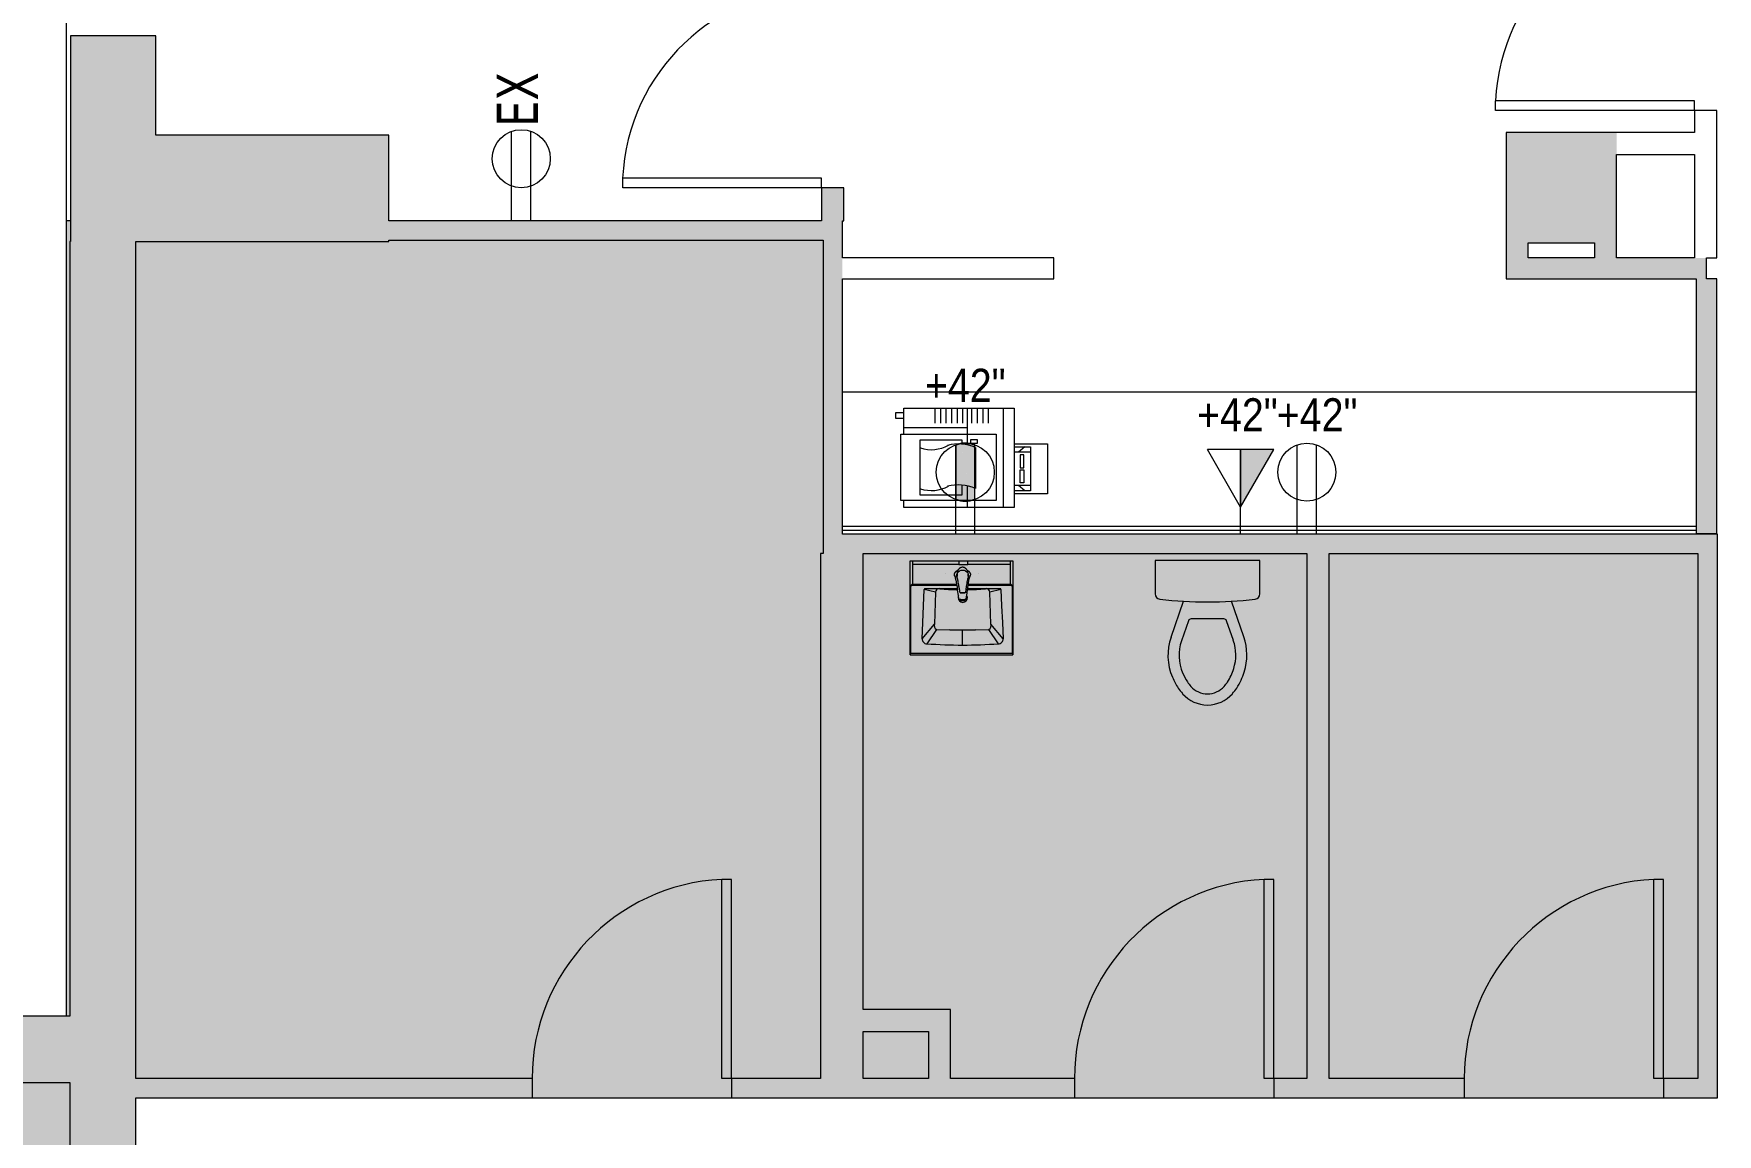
# Model space of a CAD drawing. Header units: inches. Extents: x -674 to 803, y -349 to 915.
# Drawn here: x -411.7 to -107, y 460.5 to 659.8 of the extents above; entities that cross this region are included whole.
import ezdxf

# ---------------------------------------------------------------- set-up
doc = ezdxf.new("R2010")
doc.units = ezdxf.units.IN
doc.header["$MEASUREMENT"] = 0
for name, color, linetype, lineweight in [('A-ANNO-NOTE', 131, 'Continuous', 13), ('A-DETL-GENF', 92, 'Continuous', 9), ('A-DETL-THIN', 151, 'Continuous', 9), ('A-DOOR', 31, 'Continuous', 13), ('A-FLOR', 192, 'Continuous', 13), ('A-WALL', 113, 'Continuous', 13), ('A-WALL-PATT', 111, 'Continuous', 13), ('E-COMM-IDEN', 2, 'Continuous', 9), ('E-ELEC-FIXT-IDEN', 2, 'Continuous', 9), ('I-FURN', 30, 'Continuous', 9), ('P-SANR-FIXT', 6, 'Continuous', 13), ('Q-CASE', 31, 'Continuous', 9)]:
    doc.layers.add(name, color=color, linetype=linetype, lineweight=lineweight)
doc.styles.add('Arial_1', font='arial.ttf', dxfattribs={"width": 0.85, "height": 6})
doc.styles.add('Tahoma', font='tahoma.ttf', dxfattribs={"width": 0.85, "height": 7.5})

# ---------------------------------------------------------------- blocks, each defined once
blk = doc.blocks.new('Single-Flush - 36_ x 84_-1515426-New Construction - Tel_Data_Elec Plan')
at = {"layer": 'A-DOOR', "color": 7, "lineweight": 20}
for p, q in [((16.25, 1.75), (16.25, 37.77)), ((18, 37.77), (16.25, 37.77)), ((18, 1.75), (18, 37.77)), ((18, 1.75), (16.25, 1.75))]:
    blk.add_line(p, q, dxfattribs=at)
at = {"layer": 'A-DOOR', "lineweight": 9}
blk.add_arc((18, 1.75), 36.07, 92.7812, 180, dxfattribs=at)
blk = doc.blocks.new('Toilet - Floor-Mounted - 2D - ADA-991295-New Construction - Tel_Data_Elec Plan')
at = {"layer": 'P-SANR-FIXT'}
for p, q in [((9.5, 0), (-9.5, 0)), ((-9.5, 0), (-9.5, -6)), ((9.5, -6), (9.5, 0)), ((-6.59, -13.86), (-4.32, -7.37)), ((6.57, -13.8), (4.32, -7.37)), ((-3.43, -10.9), (-4.71, -14.52)), ((2.96, -10.56), (-2.96, -10.56)), ((4.68, -14.46), (3.43, -10.9))]:
    blk.add_line(p, q, dxfattribs=at)
for centre, radius, start, end in [((-8.5, -6), 1, 180, 263.316), ((8.5, -6), 1, 276.684, 360), ((0, 66.53), 74.03, 263.316, 276.684), ((-2.96, -11.06), 0.5, 90, 160.6685), ((2.96, -11.06), 0.5, 19.3315, 90), ((2.84, -17.17), 10, 160.6685, 203.3287), ((2.84, -17.17), 8, 160.6685, 203.3287), ((-2.87, -17.11), 8, 342.1371, 19.3315), ((-2.87, -17.11), 10, 342.1371, 19.3315), ((6.53, -15.58), 14.01, 203.3287, 212.3538), ((6.53, -15.58), 12.01, 203.3287, 212.1619), ((-5.91, -16.13), 11.2, 328.4728, 342.1371), ((-5.91, -16.13), 13.2, 328.2162, 342.1371), ((3.98, -16.66), 11.29, 214.6359, 221.2014), ((0, -20.15), 6, 221.2014, 318.7986), ((3.98, -16.66), 9.29, 214.879, 221.2014), ((0, -20.15), 4, 221.2014, 318.7986), ((-3.98, -16.66), 9.29, 318.7986, 325.0594), ((-3.98, -16.66), 11.29, 318.7986, 325.3641)]:
    blk.add_arc(centre, radius, start, end, dxfattribs=at)
blk = doc.blocks.new('Sink - Restroom - Wall Mounted - Default-951108-New Construction - Tel_Data_Elec Plan')
at = {"layer": 'P-SANR-FIXT'}
for p, q in [((-9.51, 1.62), (-9.4, 1.62)), ((-9.51, -15.36), (-9.51, 1.62)), ((-9.4, 1.62), (-9.09, 1.62)), ((-9.09, 1.62), (-0.68, 1.62)), ((-9.09, 1.62), (-9.09, 1)), ((-0.68, 1), (-9.09, 1)), ((-9.09, 1), (-9.09, -2.41)), ((-0.68, 1.62), (0.03, 1.62)), ((-0.68, 1.62), (-0.68, 1)), ((-0.68, 1), (0.03, 1)), ((0.03, 1.62), (0.94, 1.62)), ((0.03, 1), (0.94, 1)), ((0.94, 1.62), (8.65, 1.62)), ((0.94, 1), (0.94, 1.62)), ((8.65, 1), (0.94, 1)), ((8.65, 1.62), (8.96, 1.62)), ((8.65, 1), (8.65, 1.62)), ((8.65, -2.41), (8.65, 1)), ((8.96, 1.62), (9.07, 1.62)), ((9.07, 1.62), (9.07, -15.35)), ((-9.13, -2.59), (-9.31, -2.77)), ((-9.31, -2.77), (-1.07, -2.77)), ((-9.13, -2.59), (-1.1, -2.59)), ((0.99, -2.77), (8.87, -2.77)), ((1.02, -2.59), (8.69, -2.59)), ((8.87, -2.77), (8.69, -2.59)), ((-9.45, -3.39), (-9.45, -15.09)), ((-4.92, -4.04), (-6.95, -3.56)), ((-6.93, -3.39), (-0.97, -3.39)), ((-4.92, -4.04), (-5.12, -9.79)), ((1.09, -3.39), (0.89, -3.41)), ((0.9, -3.39), (6.88, -3.39)), ((6.92, -3.56), (4.9, -4.04)), ((5.1, -9.79), (4.9, -4.04)), ((9, -15.09), (9, -3.39)), ((-7.34, -12.45), (-5.12, -9.79)), ((-4.76, -10.78), (-6.48, -13.38)), ((-4.76, -10.78), (-2.33, -10.87)), ((-2.33, -10.87), (2.3, -10.87)), ((-0.01, -13.63), (-0.01, -10.97)), ((2.3, -10.87), (4.73, -10.78)), ((6.46, -13.38), (4.73, -10.78)), ((7.31, -12.45), (5.1, -9.79)), ((-9.45, -15.09), (-9.51, -15.36)), ((-9.45, -15.09), (9, -15.09)), ((9.07, -15.35), (9, -15.09)), ((-9.51, -15.36), (9.06, -15.36)), ((9.06, -15.36), (9.07, -15.35))]:
    blk.add_line(p, q, dxfattribs=at)
at = {"layer": 'P-SANR-FIXT', "flags": 128}
for points in [[(-9.31, -2.77), (-9.35, -2.8), (-9.38, -2.87), (-9.41, -2.97), (-9.43, -3.09), (-9.44, -3.24), (-9.45, -3.39)], [(-9.09, -2.41), (-9.09, -2.45), (-9.1, -2.49), (-9.1, -2.53), (-9.11, -2.56), (-9.12, -2.58), (-9.13, -2.59)], [(8.69, -2.59), (8.68, -2.58), (8.67, -2.56), (8.66, -2.53), (8.65, -2.49), (8.65, -2.45), (8.65, -2.41)], [(9, -3.39), (9, -3.24), (8.99, -3.09), (8.97, -2.97), (8.94, -2.87), (8.91, -2.8), (8.87, -2.77)], [(-7.34, -12.45), (-7.21, -9.49), (-7.08, -6.52), (-6.95, -3.56)], [(6.92, -3.56), (7.05, -6.52), (7.18, -9.49), (7.31, -12.45)], [(-0.01, -10.97), (-1.17, -10.92), (-2.33, -10.87)], [(2.3, -10.87), (1.14, -10.92), (-0.01, -10.97)]]:
    blk.add_lwpolyline(points, dxfattribs=at)
at = {"layer": 'P-SANR-FIXT'}
for centre, radius, start, end in [((-6.11, -3.6), 0.84, 165.4525, 177.4886), ((-4.26, -4.04), 0.663, 91.9155, 180), ((-1, 29.17), 32.72, 264.4886, 270.0864), ((0.01, -5.01), 0.856, 155.7776, 180), ((0.01, -5.01), 0.856, 180, 360), ((0.01, -5.01), 0.856, 0, 30), ((0.97, 29.17), 32.72, 269.8373, 275.5114), ((4.23, -4.04), 0.663, 360, 88.0845), ((5.98, -3.73), 0.961, 9.8799, 20.659), ((-4.24, -10.03), 0.913, 164.557, 235.5318), ((4.22, -10.03), 0.913, 304.4682, 15.443), ((-6.45, -12.49), 0.892, 177.4886, 267.793), ((2.32, 131.11), 144.75, 266.5114, 269.0747), ((-2.35, 131.11), 144.75, 270.9253, 273.4886), ((6.42, -12.49), 0.892, 272.207, 2.5114)]:
    blk.add_arc(centre, radius, start, end, dxfattribs=at)
blk = doc.blocks.new('Faucet-Restroom - Default-V3-New Construction - Tel_Data_Elec Plan')
at = {"layer": 'P-SANR-FIXT'}
for p, q in [((-0.66, 6.13), (-0.66, 5.94)), ((0.34, 5.94), (0.34, 6.13)), ((-1.16, 1.72), (-1.16, 1.46)), ((0.84, 1.47), (0.84, 1.72))]:
    blk.add_line(p, q, dxfattribs=at)
at = {"layer": 'P-SANR-FIXT', "flags": 128}
for points in [[(-0.65, 6.16), (-0.62, 6.18), (-0.58, 6.2), (-0.53, 6.23), (-0.46, 6.24), (-0.38, 6.26), (-0.29, 6.27), (-0.2, 6.27), (-0.11, 6.27), (-0.02, 6.27), (0.07, 6.26), (0.15, 6.24), (0.21, 6.23), (0.27, 6.2), (0.31, 6.18), (0.34, 6.16)], [(-1.05, 4.3), (-1.11, 3.84), (-1.23, 3.08), (-1.32, 2.6), (-1.38, 2.3), (-1.47, 1.95), (-1.51, 1.84), (-1.52, 1.8)], [(-0.81, 5.94), (-0.91, 5.28), (-0.97, 4.81), (-1.05, 4.3)], [(0.5, 5.94), (0.6, 5.29), (0.74, 4.36), (0.75, 4.3)], [(1.25, 1.82), (1.24, 1.86), (1.21, 1.95), (1.16, 2.09), (1.05, 2.54), (0.93, 3.18), (0.82, 3.83), (0.75, 4.3)], [(-3.08, 1.33), (-3.08, 1.33), (-3.08, 1.33), (-3.08, 1.33), (-3.08, 1.33), (-3.08, 1.33), (-3.08, 1.33), (-3.08, 1.33), (-3.08, 1.33), (-3.08, 1.33), (-3.08, 1.33), (-3.08, 1.33), (-3.08, 1.33), (-3.08, 1.33), (-3.08, 1.33), (-3.08, 1.33), (-3.08, 1.33), (-3.08, 1.33), (-3.08, 1.33), (-3.08, 1.33), (-3.08, 1.33), (-3.08, 1.33), (-3.08, 1.33), (-3.08, 1.33), (-3.08, 1.33), (-3.08, 1.32), (-3.08, 1.32), (-3.08, 1.32), (-3.08, 1.32), (-3.08, 1.32), (-3.08, 1.32), (-3.08, 1.32), (-3.08, 1.32), (-3.08, 1.32), (-3.08, 1.32), (-3.08, 1.32), (-3.08, 1.32), (-3.08, 1.32), (-3.08, 1.32), (-3.08, 1.32), (-3.08, 1.32), (-3.08, 1.32), (-3.08, 1.32), (-3.08, 1.32), (-3.08, 1.32), (-3.08, 1.31), (-3.08, 1.31), (-3.08, 1.31), (-3.08, 1.31), (-3.08, 1.31), (-3.08, 1.31), (-3.08, 1.31), (-3.08, 1.31), (-3.08, 1.31), (-3.08, 1.31), (-3.08, 1.31), (-3.08, 1.31), (-3.08, 1.31), (-3.08, 1.31), (-3.08, 1.31), (-3.08, 1.31), (-3.08, 1.31), (-3.08, 1.31), (-3.08, 1.31), (-3.08, 1.31), (-3.08, 1.31), (-3.08, 1.31), (-3.08, 1.31), (-3.08, 1.31), (-3.08, 1.31), (-3.08, 1.31)], [(-1.24, 1.75), (-1.2, 2.01), (-1.09, 2.26)], [(0.93, 1.75), (0.89, 1.48), (0.78, 1.23), (0.61, 1.02), (0.39, 0.86), (0.12, 0.76), (-0.16, 0.72), (-0.44, 0.76), (-0.7, 0.86), (-0.92, 1.02), (-1.09, 1.23), (-1.2, 1.48), (-1.24, 1.75)], [(-1.15, 1.81), (-1.16, 1.77), (-1.16, 1.73), (-1.16, 1.72)], [(-1.1, 2.23), (-1.1, 2.24), (-1.07, 2.32), (-1.03, 2.52)], [(0.68, 2.56), (0.73, 2.37), (0.76, 2.29), (0.77, 2.26)], [(0.78, 2.26), (0.89, 2.01), (0.93, 1.75)], [(0.84, 1.72), (0.84, 1.76), (0.84, 1.8), (0.84, 1.84)], [(2.93, 1.31), (2.93, 1.31), (2.93, 1.31), (2.93, 1.31), (2.93, 1.31), (2.93, 1.31), (2.93, 1.31), (2.93, 1.31), (2.93, 1.31), (2.93, 1.31), (2.93, 1.31), (2.93, 1.31), (2.93, 1.31), (2.93, 1.31), (2.93, 1.31), (2.93, 1.31), (2.93, 1.31), (2.93, 1.31), (2.93, 1.31), (2.93, 1.31), (2.93, 1.31), (2.93, 1.31), (2.93, 1.31), (2.93, 1.31), (2.93, 1.31), (2.93, 1.31), (2.93, 1.32), (2.93, 1.32), (2.93, 1.32), (2.93, 1.32), (2.93, 1.32), (2.93, 1.32), (2.93, 1.32), (2.93, 1.32), (2.93, 1.32), (2.93, 1.32), (2.93, 1.32), (2.93, 1.32), (2.93, 1.32), (2.93, 1.32), (2.93, 1.32), (2.93, 1.32), (2.93, 1.32), (2.93, 1.32), (2.93, 1.32), (2.93, 1.32), (2.93, 1.33), (2.93, 1.33), (2.93, 1.33), (2.93, 1.33), (2.93, 1.33), (2.93, 1.33), (2.93, 1.33), (2.93, 1.33), (2.93, 1.33), (2.93, 1.33), (2.93, 1.33), (2.93, 1.33), (2.93, 1.33), (2.93, 1.33), (2.93, 1.33), (2.93, 1.33), (2.93, 1.33), (2.93, 1.33), (2.93, 1.33), (2.93, 1.33), (2.93, 1.33), (2.93, 1.33), (2.93, 1.33), (2.93, 1.33), (2.93, 1.33)]]:
    blk.add_lwpolyline(points, dxfattribs=at)
at = {"layer": 'P-SANR-FIXT'}
for centre, major_axis, start_param, end_param in [((-0.18, 4.69), (1.96, 0), 1.327973, 1.81362), ((-0.18, 4.97), (1.61, 0), 4.415652, 5.009126)]:
    blk.add_ellipse(centre, major_axis=major_axis, ratio=0.079199, start_param=start_param, end_param=end_param, dxfattribs=at)
for points in [[(-1.24, 1.75), (-1.19, 1.86), (-1.09, 2.18), (-0.95, 2.9), (-0.8, 3.82), (-0.7, 4.5), (-0.66, 4.84)], [(0.29, 4.84), (0.34, 4.5), (0.45, 3.82), (0.61, 2.9), (0.77, 2.18), (0.87, 1.86), (0.93, 1.75)]]:
    blk.add_open_spline(points, degree=3, dxfattribs=at)
for points, knots in [([(-0.81, 5.94), (-0.81, 5.96), (-0.76, 6.01), (-0.58, 6.06), (-0.34, 6.09), (-0.09, 6.09), (0.1, 6.08), (0.24, 6.06), (0.33, 6.04), (0.4, 6.02), (0.46, 5.99), (0.49, 5.97), (0.5, 5.95), (0.5, 5.94)], [-1, -1, -1, -1, -0.852941, -0.705882, -0.588235, -0.470588, -0.352941, -0.294118, -0.235294, -0.176471, -0.117647, -0.058824, 0, 0, 0, 0]), ([(-1.58, 1.58), (-1.57, 1.65), (-1.55, 1.72), (-1.52, 1.79), (-1.52, 1.8)], [0, 0, 0, 0, 0.05555556, 0.06468184, 0.06468184, 0.06468184, 0.06468184]), ([(-0.98, 0.72), (-1.05, 0.75), (-1.14, 0.82), (-1.24, 0.9), (-1.29, 0.95), (-1.34, 0.99), (-1.38, 1.05), (-1.42, 1.1), (-1.45, 1.14), (-1.47, 1.16), (-1.49, 1.2), (-1.51, 1.26), (-1.54, 1.32), (-1.56, 1.37), (-1.57, 1.43), (-1.58, 1.49), (-1.58, 1.55), (-1.58, 1.58)], [0, 0, 0, 0, 0.2, 0.3, 0.35, 0.4, 0.475, 0.55, 0.5875, 0.60625, 0.625, 0.7, 0.775, 0.8125, 0.85, 0.925, 1, 1, 1, 1]), ([(-1.15, 1.36), (-1.15, 1.29), (-1.13, 1.13), (-1.06, 0.91), (-1.01, 0.78), (-0.98, 0.72)], [0.68454, 0.68454, 0.68454, 0.68454, 0.7777778, 0.8888889, 1, 1, 1, 1]), ([(-0.98, 0.72), (-0.95, 0.67), (-0.9, 0.6), (-0.84, 0.53), (-0.8, 0.49), (-0.77, 0.46), (-0.74, 0.44), (-0.7, 0.4), (-0.64, 0.36), (-0.58, 0.33), (-0.54, 0.3), (-0.5, 0.28), (-0.46, 0.27), (-0.4, 0.25), (-0.31, 0.22), (-0.22, 0.21), (-0.16, 0.21)], [0, 0, 0, 0, 0.166667, 0.25, 0.291667, 0.333333, 0.375, 0.416667, 0.5, 0.583333, 0.625, 0.666667, 0.708333, 0.75, 0.833333, 1, 1, 1, 1]), ([(-0.16, 0.21), (-0.1, 0.21), (-0.01, 0.22), (0.08, 0.25), (0.13, 0.26), (0.17, 0.28), (0.21, 0.3), (0.25, 0.32), (0.31, 0.35), (0.36, 0.39), (0.4, 0.42), (0.43, 0.45), (0.46, 0.47), (0.5, 0.51), (0.56, 0.58), (0.61, 0.64), (0.64, 0.68)], [0, 0, 0, 0, 0.166667, 0.25, 0.291667, 0.333333, 0.375, 0.416667, 0.5, 0.583333, 0.625, 0.666667, 0.708333, 0.75, 0.833333, 1, 1, 1, 1]), ([(1.32, 1.58), (1.32, 1.54), (1.31, 1.48), (1.3, 1.41), (1.28, 1.35), (1.26, 1.29), (1.24, 1.24), (1.22, 1.2), (1.2, 1.16), (1.17, 1.13), (1.15, 1.09), (1.11, 1.04), (1.07, 1), (1.03, 0.95), (0.99, 0.91), (0.93, 0.86), (0.82, 0.78), (0.72, 0.72), (0.64, 0.68)], [0, 0, 0, 0, 0.1, 0.15, 0.2, 0.25, 0.3, 0.35, 0.375, 0.4, 0.45, 0.5, 0.55, 0.6, 0.65, 0.7, 0.8, 1, 1, 1, 1]), ([(0.64, 0.68), (0.67, 0.74), (0.73, 0.87), (0.81, 1.11), (0.83, 1.28), (0.84, 1.37)], [0, 0, 0, 0, 0.1111111, 0.2222222, 0.3329449, 0.3329449, 0.3329449, 0.3329449]), ([(1.25, 1.82), (1.26, 1.79), (1.29, 1.72), (1.31, 1.64), (1.32, 1.58)], [0.9320871, 0.9320871, 0.9320871, 0.9320871, 0.95833333, 1, 1, 1, 1])]:
    blk.add_open_spline(points, degree=3, knots=knots, dxfattribs=at)
blk = doc.blocks.new('Single-Flush - 36_ x 84_-1515510-New Construction - Tel_Data_Elec Plan')
at = {"layer": 'A-DOOR', "color": 7, "lineweight": 20}
for p, q in [((16.25, -2), (16.25, -38.02)), ((18, -2), (16.25, -2)), ((18, -2), (18, -38.02)), ((18, -38.02), (16.25, -38.02))]:
    blk.add_line(p, q, dxfattribs=at)
at = {"layer": 'A-DOOR', "lineweight": 9}
blk.add_arc((18, -2), 36.07, 180, 267.2188, dxfattribs=at)
blk = doc.blocks.new('Counter Top - Standard Counter Top w_ Backsplash-1700907-New Construction - Tel_Data_Elec Plan')
at = {"layer": 'Q-CASE', "lineweight": 13}
for p, q in [((107.61, 0), (-46.9, 0)), ((107.61, -0.75), (-46.9, -0.75)), ((-46.9, -25), (107.61, -25))]:
    blk.add_line(p, q, dxfattribs=at)
blk = doc.blocks.new('Copiers _ Printers - Printer - Counter-V14-New Construction - Tel_Data_Elec Plan')
at = {"layer": 'I-FURN'}
for p, q in [((-14.48, 10), (-14.48, 9)), ((-12.98, 10), (-14.48, 10)), ((-12.98, 10.85), (7.02, 10.85)), ((-12.98, 6.1), (-12.98, 10.85)), ((-7.34, 10.85), (-7.34, 8.1)), ((-6.34, 10.85), (-6.34, 8.1)), ((-5.34, 10.85), (-5.34, 8.1)), ((-4.34, 10.85), (-4.34, 8.1)), ((-3.34, 10.85), (-3.34, 8.1)), ((-2.34, 10.85), (-2.34, 8.1)), ((-1.48, 10.85), (-1.48, 4.18)), ((-0.69, 10.85), (-0.69, 8.1)), ((0.31, 10.85), (0.31, 8.1)), ((1.31, 10.85), (1.31, 8.1)), ((2.31, 10.85), (2.31, 8.1)), ((5.02, 10.85), (5.02, -7.15)), ((7.02, 10.85), (7.02, -7.15)), ((-14.48, 9), (-12.98, 9)), ((-13.48, 6.1), (3.77, 6.1)), ((-13.48, -5.9), (-13.48, 6.1)), ((-12.98, 7.35), (-1.48, 7.35)), ((3.77, 6.1), (3.77, -5.9)), ((-9.98, 5.1), (-2.48, 5.1)), ((-9.98, -4.9), (-9.98, 5.1)), ((-2.48, 5.1), (-2.48, 4.32)), ((-0.84, 5.19), (0.32, 5.19)), ((-0.84, 4.42), (-0.84, 5.19)), ((0.32, 4.42), (-0.84, 4.42)), ((0, 3.7), (0, -3.7)), ((0.32, 5.19), (0.32, 4.42)), ((7.02, 4.35), (13.02, 4.35)), ((7.02, 3.85), (9.99, 3.85)), ((8.96, 3.85), (7.8, 2.85)), ((9.99, 3.85), (9.99, -4.15)), ((13.02, 4.35), (13.02, -4.65)), ((9.99, 2.85), (7.02, 2.85)), ((8.78, 2.37), (8.07, 2.37)), ((8.07, 2.37), (8.07, 0.04)), ((8.07, 0.04), (8.78, 0.04)), ((8.78, 0.04), (8.78, 2.37)), ((8.07, -0.34), (8.78, -0.34)), ((8.07, -2.67), (8.07, -0.34)), ((8.78, -2.67), (8.07, -2.67)), ((8.78, -0.34), (8.78, -2.67)), ((3.77, -5.9), (-13.48, -5.9)), ((-12.98, -7.15), (-12.98, -5.9)), ((-2.48, -4.9), (-9.98, -4.9)), ((-2.48, -3.08), (-2.48, -4.9)), ((-1.48, -3.22), (-1.48, -7.15)), ((9.99, -3.15), (7.02, -3.15)), ((9.99, -4.15), (7.02, -4.15)), ((13.02, -4.65), (7.02, -4.65)), ((8.96, -4.15), (7.8, -3.15)), ((7.02, -7.15), (-12.98, -7.15))]:
    blk.add_line(p, q, dxfattribs=at)
for centre, radius, start, end in [((-7.96, 9.54), 6.22, 251.0979, 299.736), ((-3.1, -3.36), 7.71, 66.3413, 104.709), ((-7.96, 2.14), 6.22, 251.0979, 299.736), ((-3.1, -10.77), 7.71, 66.3413, 104.709)]:
    blk.add_arc(centre, radius, start, end, dxfattribs=at)
blk = doc.blocks.new('Single-Flush - 36_ x 96_-1605182-New Construction - Tel_Data_Elec Plan')
at = {"layer": 'A-DOOR', "color": 7, "lineweight": 20}
for p, q in [((16.25, -2), (16.25, -38.02)), ((18, -2), (16.25, -2)), ((18, -2), (18, -38.02)), ((18, -38.02), (16.25, -38.02))]:
    blk.add_line(p, q, dxfattribs=at)
at = {"layer": 'A-DOOR', "lineweight": 9}
blk.add_arc((18, -2), 36.07, 180, 267.2188, dxfattribs=at)

msp = doc.modelspace()

# ---------------------------------------------------------------- hatches: boundary and pattern name
at = {"layer": 'A-ANNO-NOTE', "lineweight": 9}
for points in [[(-244.83, 575.45), (-244.49, 585.46), (-244.83, 585.35), (-244.83, 582.01)], [(-244.15, 575.26), (-244.49, 585.46), (-244.83, 575.45)], [(-244.15, 575.26), (-243.92, 585.59), (-244.49, 585.46), (-244.38, 582.01)], [(-244.15, 575.26), (-241.8, 575.31), (-243.92, 585.59), (-244, 582.01)], [(-241.8, 585.49), (-242.5, 585.62), (-243.92, 585.59)], [(-241.8, 575.31), (-241.8, 585.49), (-243.92, 585.59), (-243.18, 582.01)], [(-242.5, 585.62), (-243.09, 585.65), (-243.56, 585.63)], [(-241.8, 575.31), (-241.35, 585.35), (-241.8, 585.49), (-241.8, 582.01)], [(-241.8, 575.31), (-241.57, 575.37), (-241.35, 585.35), (-241.5, 582.01)], [(-241.57, 575.37), (-241.35, 575.45), (-241.35, 585.35), (-241.42, 582.01)], [(-193.25, 574.07), (-187.25, 584.53), (-193.25, 584.53)], [(-242.5, 575.18), (-244.15, 575.26), (-243.55, 575.18)], [(-242.5, 575.18), (-241.8, 575.31), (-243.55, 575.23)], [(-243.09, 575.15), (-242.5, 575.18), (-243.55, 575.18)]]:
    msp.add_hatch(color=256, dxfattribs=at).paths.add_polyline_path(points, flags=0)
at = {"layer": 'A-DETL-GENF'}
h = msp.add_hatch(color=9, dxfattribs=at)
h.paths.add_polyline_path([(-350.09, 126.28), (-347.84, 126.28), (-347.84, 161.03), (-348.71, 161.03), (-348.71, 143.15), (-366.71, 143.15), (-366.71, 161.03), (-392.96, 161.03), (-392.96, 126.28), (-362.64, 126.28)], flags=0)
h.paths.add_polyline_path([(-673.71, 161.4), (-673.61, 161.4), (-673.61, 268.9), (-673.71, 268.9), (-673.71, 162.83)], flags=0)
h.paths.add_polyline_path([(-366.71, 165.03), (-347.84, 165.03), (-347.84, 199.65), (-343.84, 199.65), (-343.84, 235.65), (-347.84, 235.65), (-347.84, 241.65), (-393.21, 241.65), (-393.21, 240.9), (-405.21, 240.9), (-405.24, 264.9), (-669.61, 264.9), (-669.61, 165.4), (-404.96, 165.4), (-404.96, 180.4), (-392.96, 180.4), (-392.96, 165.03)], flags=0)
h.paths.add_polyline_path([(-283.24, 242.28), (-264.21, 242.28), (-264.21, 245.65), (-259.21, 245.65), (-259.21, 274.37), (-305.21, 274.37), (-305.21, 245.65), (-300.21, 245.65), (-300.21, 242.28)], flags=0)
h.paths.add_polyline_path([(-125.71, 245.65), (-113.21, 245.65), (-113.21, 347.11), (-125.71, 347.11), (-125.71, 252.07)], flags=0)
h.paths.add_polyline_path([(-129.71, 245.65), (-129.71, 347.11), (-154.99, 347.11), (-154.99, 396.54), (-200.14, 396.54), (-200.14, 400.54), (-109.84, 400.54), (-109.84, 401.28), (-393.21, 401.28), (-393.21, 400.54), (-305.14, 400.54), (-305.14, 396.54), (-349.96, 396.54), (-349.96, 380.54), (-377.09, 380.54), (-377.09, 311.65), (-350.09, 311.65), (-350.09, 307.65), (-377.09, 307.65), (-377.09, 276.87), (-359.21, 276.87), (-359.21, 275.87), (-377.09, 275.87), (-377.09, 245.65), (-309.21, 245.65), (-309.21, 278.37), (-308.21, 278.37), (-308.21, 284.52), (-307.21, 284.52), (-307.21, 278.37), (-259.21, 278.37), (-259.21, 313.02), (-307.21, 313.02), (-307.21, 308.52), (-308.21, 308.52), (-308.21, 318.52), (-307.21, 318.52), (-307.21, 314.02), (-259.21, 314.02), (-259.21, 348.85), (-307.21, 348.85), (-307.21, 342.52), (-308.21, 342.52), (-308.21, 352.85), (-250.14, 352.85), (-250.14, 396.54), (-269.14, 396.54), (-269.14, 400.54), (-236.14, 400.54), (-236.14, 396.54), (-246.14, 396.54), (-246.14, 352.85), (-187.89, 352.85), (-187.89, 348.85), (-237.46, 348.85), (-237.46, 315.9), (-189.46, 315.9), (-189.46, 320.03), (-188.46, 320.03), (-188.46, 309.39), (-189.46, 309.39), (-189.46, 314.9), (-237.46, 314.9), (-237.46, 279.87), (-189.46, 279.87), (-189.46, 285.39), (-188.46, 285.39), (-188.46, 273.51), (-189.46, 273.51), (-189.46, 278.87), (-237.46, 278.87), (-237.46, 245.65), (-189.46, 245.65), (-189.46, 249.51), (-188.46, 249.51), (-188.46, 245.65), (-131.07, 245.65)], flags=0)
h.paths.add_polyline_path([(-255.21, 245.65), (-241.46, 245.65), (-241.46, 348.85), (-255.21, 348.85), (-255.21, 253.32)], flags=0)
h.paths.add_polyline_path([(-389.1, 245.65), (-381.09, 245.65), (-381.09, 380.54), (-393.21, 380.54), (-393.21, 245.65)], flags=0)
h.paths.add_polyline_path([(-405.28, 276.9), (-405.21, 276.9), (-405.21, 417.9), (-393.21, 417.9), (-393.21, 453.9), (-405.21, 453.9), (-405.21, 469.93), (-500.96, 469.93), (-500.96, 276.9), (-405.84, 276.9)], flags=0)
h.paths.add_polyline_path([(-189.46, 344.03), (-189.46, 348.66), (-188.46, 348.66), (-188.46, 344.03)], flags=0)
h.paths.add_polyline_path([(-109.84, 351.11), (-109.84, 387.61), (-120.71, 387.61), (-120.71, 351.11), (-113.21, 351.11)], flags=0)
h.paths.add_polyline_path([(-124.45, 351.11), (-122.96, 351.11), (-122.96, 392.61), (-113.96, 392.61), (-113.96, 395.54), (-127.96, 395.54), (-127.96, 380.54), (-145.96, 380.54), (-145.96, 395.54), (-150.99, 395.54), (-150.99, 351.11), (-125.71, 351.11)], flags=0)
h.paths.add_polyline_path([(-367.96, 384.54), (-367.96, 396.54), (-393.21, 396.54), (-393.21, 384.54), (-377.09, 384.54)], flags=0)
h.paths.add_polyline_path([(-150.92, 467.15), (-116.71, 467.15), (-116.71, 470.65), (-110.46, 470.65), (-110.46, 565.65), (-177.25, 565.65), (-177.25, 470.65), (-152.71, 470.65), (-152.71, 467.15), (-150.99, 467.15)], flags=0)
h.paths.add_polyline_path([(-305.14, 467.15), (-285.42, 467.15), (-285.42, 470.65), (-269.3, 470.65), (-269.3, 565.65), (-268.84, 565.65), (-268.84, 622.4), (-347.46, 622.4), (-347.46, 622.15), (-393.21, 622.13), (-393.21, 470.65), (-321.42, 470.65), (-321.42, 467.15)], flags=0)
h.paths.add_polyline_path([(-200.14, 467.15), (-187.25, 467.15), (-187.25, 470.65), (-181.25, 470.65), (-181.25, 565.65), (-261.55, 565.65), (-261.55, 470.65), (-223.25, 470.65), (-223.25, 467.15)], flags=0)
h.paths.add_polyline_path([(-405.84, 481.93), (-405.21, 481.93), (-405.21, 622.15), (-405.09, 622.15), (-405.09, 625.9), (-405.84, 625.9), (-405.84, 569.15)], flags=0)
at = {"layer": 'A-WALL-PATT'}
h = msp.add_hatch(color=8, dxfattribs=at)
h.paths.add_polyline_path([(-268.84, 625.9), (-265.09, 625.9), (-265.09, 631.9), (-269.09, 631.9), (-269.09, 625.9)], flags=0)
h.paths.add_polyline_path([(-269.09, 667.9), (-265.09, 667.9), (-265.09, 698.39), (-269.09, 698.39)], flags=0)
for points in [[(-393.21, 622.15), (-389.59, 622.15), (-389.59, 659.4), (-405.09, 659.4), (-405.09, 622.15)], [(-362.64, 622.15), (-347.46, 622.15), (-347.46, 641.4), (-389.59, 641.4), (-389.59, 622.15), (-373.01, 622.15)], [(-145.21, 621.9), (-125.21, 621.9), (-125.21, 641.9), (-145.21, 641.9), (-145.21, 637.9)], [(-268.84, 622.4), (-268.84, 625.9), (-347.46, 625.9), (-347.46, 622.4), (-269.3, 622.4)], [(-265.34, 569.15), (-265.34, 625.9), (-268.84, 625.9), (-268.84, 569.15)], [(-145.21, 615.42), (-141.21, 615.42), (-141.21, 621.9), (-145.21, 621.9), (-145.21, 619.17)], [(-125.21, 619.17), (-125.21, 621.9), (-129.21, 621.9), (-129.21, 619.17)], [(-110.46, 615.42), (-108.95, 615.42), (-108.95, 619.17), (-141.21, 619.17), (-141.21, 615.42), (-110.82, 615.42)], [(-107.58, 569.3), (-107.07, 569.32), (-107.07, 615.42), (-110.82, 615.42), (-110.82, 569.3), (-110.46, 569.3)], [(-236.93, 565.65), (-110.46, 565.65), (-110.46, 569.15), (-268.84, 569.15), (-268.84, 565.65), (-243.55, 565.65)], [(-106.96, 470.65), (-106.96, 569.15), (-110.46, 569.15), (-110.46, 470.65)], [(-265.34, 470.65), (-261.55, 470.65), (-261.55, 565.65), (-269.3, 565.65), (-269.3, 470.65)], [(-181.25, 470.65), (-177.25, 470.65), (-177.25, 565.65), (-181.25, 565.65), (-181.25, 559.25)], [(-512.96, 469.93), (-405.21, 469.93), (-405.21, 481.93), (-512.96, 481.93)]]:
    msp.add_hatch(color=8, dxfattribs=at).paths.add_polyline_path(points, flags=0)
h = msp.add_hatch(color=8, dxfattribs=at)
h.paths.add_polyline_path([(-393.21, 240.9), (-393.21, 417.9), (-405.21, 417.9), (-405.21, 240.9), (-395.48, 240.9)], flags=0)
h.paths.add_polyline_path([(-393.21, 453.9), (-393.21, 622.15), (-405.21, 622.15), (-405.21, 453.9)], flags=0)
h = msp.add_hatch(color=8, dxfattribs=at)
h.paths.add_polyline_path([(-106.96, 467.15), (-106.96, 470.65), (-116.71, 470.65), (-116.71, 467.15)], flags=0)
h.paths.add_polyline_path([(-152.71, 467.15), (-152.71, 470.65), (-187.25, 470.65), (-187.25, 467.15), (-154.99, 467.15)], flags=0)
h.paths.add_polyline_path([(-256.78, 467.15), (-223.25, 467.15), (-223.25, 470.65), (-285.42, 470.65), (-285.42, 467.15)], flags=0)
h.paths.add_polyline_path([(-362.64, 467.15), (-321.42, 467.15), (-321.42, 470.65), (-393.21, 470.65), (-393.21, 467.15), (-377.09, 467.15)], flags=0)

# ---------------------------------------------------------------- linework, layer by layer
at = {"layer": 'A-ANNO-NOTE', "lineweight": 20}
for p, q in [((-325.21, 625.9), (-325.21, 642.1)), ((-321.72, 625.9), (-321.72, 642.1)), ((-244.83, 585.35), (-244.83, 575.45)), ((-244.83, 569.15), (-244.83, 585.35)), ((-241.35, 575.45), (-241.35, 585.35)), ((-241.35, 569.15), (-241.35, 585.35)), ((-183, 569.15), (-183, 585.35)), ((-179.52, 569.15), (-179.52, 585.35)), ((-193.25, 574.07), (-199.25, 584.53)), ((-187.25, 584.53), (-199.25, 584.53)), ((-187.25, 584.53), (-193.25, 584.53)), ((-193.25, 584.53), (-193.25, 574.07)), ((-193.25, 574.07), (-187.25, 584.53)), ((-193.25, 569.15), (-193.25, 584.53)), ((-193.25, 574.07), (-187.25, 584.53))]:
    msp.add_line(p, q, dxfattribs=at)
for centre in [(-323.46, 637.15), (-243.09, 580.4), (-181.26, 580.4)]:
    msp.add_circle(centre, 5.25, dxfattribs=at)
for start, end in [(70.6207, 109.3793), (250.6207, 289.3793)]:
    msp.add_arc((-243.09, 580.4), 5.25, start, end, dxfattribs=at)
at = {"layer": 'A-DETL-THIN'}
for p, q in [((-405.09, 625.9), (-405.84, 625.9)), ((-405.84, 625.9), (-405.84, 481.93)), ((-321.42, 467.15), (-285.42, 467.15)), ((-223.25, 467.15), (-187.25, 467.15)), ((-152.71, 467.15), (-116.71, 467.15))]:
    msp.add_line(p, q, dxfattribs=at)
at = {"layer": 'A-FLOR'}
msp.add_line((-405.84, 845.4), (-405.84, 481.93), dxfattribs=at)
at = {"layer": 'A-WALL', "color": 7, "lineweight": 20}
for p, q in [((-389.59, 659.4), (-405.09, 659.4)), ((-405.09, 659.4), (-405.09, 622.15)), ((-389.59, 641.4), (-389.59, 659.4)), ((-107.07, 645.9), (-111.07, 645.9)), ((-111.07, 645.9), (-111.07, 641.9)), ((-107.07, 619.17), (-107.07, 645.9)), ((-347.46, 641.4), (-389.59, 641.4)), ((-347.46, 625.9), (-347.46, 641.4)), ((-111.07, 641.9), (-145.21, 641.9)), ((-145.21, 641.9), (-145.21, 615.42)), ((-125.21, 619.17), (-125.21, 637.9)), ((-125.21, 637.9), (-111.07, 637.9)), ((-111.07, 637.9), (-111.07, 619.17)), ((-265.09, 631.9), (-269.09, 631.9)), ((-269.09, 631.9), (-269.09, 625.9)), ((-265.09, 625.9), (-265.09, 631.9)), ((-269.09, 625.9), (-347.46, 625.9)), ((-265.34, 619.17), (-265.34, 625.9)), ((-265.34, 625.9), (-265.09, 625.9)), ((-405.09, 622.15), (-405.21, 622.15)), ((-405.21, 622.15), (-405.21, 481.93)), ((-393.21, 470.65), (-393.21, 622.15)), ((-393.21, 622.15), (-347.46, 622.15)), ((-347.46, 622.15), (-347.46, 622.4)), ((-347.46, 622.4), (-268.84, 622.4)), ((-268.84, 622.4), (-268.84, 565.65)), ((-141.21, 621.9), (-129.21, 621.9)), ((-141.21, 619.17), (-141.21, 621.9)), ((-129.21, 621.9), (-129.21, 619.17)), ((-227.09, 619.17), (-265.34, 619.17)), ((-227.09, 615.42), (-227.09, 619.17)), ((-129.21, 619.17), (-141.21, 619.17)), ((-111.07, 619.17), (-125.21, 619.17)), ((-108.95, 615.42), (-108.95, 619.17)), ((-108.95, 619.17), (-107.07, 619.17)), ((-265.34, 569.15), (-265.34, 615.42)), ((-265.34, 615.42), (-227.09, 615.42)), ((-145.21, 615.42), (-110.82, 615.42)), ((-110.82, 615.42), (-110.82, 569.3)), ((-107.07, 615.42), (-108.95, 615.42)), ((-107.07, 569.3), (-107.07, 615.42)), ((-106.96, 569.15), (-265.34, 569.15)), ((-110.82, 569.3), (-107.07, 569.3)), ((-106.96, 467.15), (-106.96, 569.15)), ((-268.84, 565.65), (-269.3, 565.65)), ((-269.3, 565.65), (-269.3, 470.65)), ((-261.55, 565.65), (-181.25, 565.65)), ((-261.55, 483.15), (-261.55, 565.65)), ((-181.25, 565.65), (-181.25, 470.65)), ((-177.25, 565.65), (-110.46, 565.65)), ((-177.25, 470.65), (-177.25, 565.65)), ((-110.46, 565.65), (-110.46, 470.65)), ((-405.21, 481.93), (-512.96, 481.93)), ((-245.75, 483.15), (-261.55, 483.15)), ((-245.75, 470.65), (-245.75, 483.15)), ((-261.55, 470.65), (-261.55, 479.15)), ((-261.55, 479.15), (-249.75, 479.15)), ((-249.75, 479.15), (-249.75, 470.65)), ((-500.96, 469.93), (-405.21, 469.93)), ((-405.21, 469.93), (-405.21, 453.9)), ((-321.42, 470.65), (-393.21, 470.65)), ((-321.42, 467.15), (-321.42, 470.65)), ((-269.3, 470.65), (-285.42, 470.65)), ((-285.42, 470.65), (-285.42, 467.15)), ((-249.75, 470.65), (-261.55, 470.65)), ((-223.25, 470.65), (-245.75, 470.65)), ((-223.25, 467.15), (-223.25, 470.65)), ((-181.25, 470.65), (-187.25, 470.65)), ((-187.25, 470.65), (-187.25, 467.15)), ((-152.71, 470.65), (-177.25, 470.65)), ((-152.71, 467.15), (-152.71, 470.65)), ((-110.46, 470.65), (-116.71, 470.65)), ((-116.71, 470.65), (-116.71, 467.15)), ((-393.21, 453.9), (-393.21, 467.15)), ((-393.21, 467.15), (-321.42, 467.15)), ((-285.42, 467.15), (-223.25, 467.15)), ((-187.25, 467.15), (-152.71, 467.15)), ((-116.71, 467.15), (-106.96, 467.15))]:
    msp.add_line(p, q, dxfattribs=at)

# ---------------------------------------------------------------- block references
at = {"layer": 'A-DOOR', "rotation": 269.9999999999999}
for name, p in [('Single-Flush - 36_ x 96_-1605182-New Construction - Tel_Data_Elec Plan', (-109.07, 663.9)), ('Single-Flush - 36_ x 84_-1515510-New Construction - Tel_Data_Elec Plan', (-267.09, 649.9))]:
    msp.add_blockref(name, p, dxfattribs=at)
at = {"layer": 'A-DOOR'}
for p in [(-303.42, 468.9), (-205.25, 468.9), (-134.71, 468.9)]:
    msp.add_blockref('Single-Flush - 36_ x 84_-1515426-New Construction - Tel_Data_Elec Plan', p, dxfattribs=at)
at = {"layer": 'I-FURN'}
msp.add_blockref('Copiers _ Printers - Printer - Counter-V14-New Construction - Tel_Data_Elec Plan', (-241.25, 581.15), dxfattribs=at)
at = {"layer": 'P-SANR-FIXT'}
for name, p in [('Sink - Restroom - Wall Mounted - Default-951108-New Construction - Tel_Data_Elec Plan', (-243.56, 562.7)), ('Toilet - Floor-Mounted - 2D - ADA-991295-New Construction - Tel_Data_Elec Plan', (-199.25, 564.4))]:
    msp.add_blockref(name, p, dxfattribs=at)
at = {"layer": 'P-SANR-FIXT', "rotation": 180}
msp.add_blockref('Faucet-Restroom - Default-V3-New Construction - Tel_Data_Elec Plan', (-243.74, 563.39), dxfattribs=at)
at = {"layer": 'Q-CASE', "lineweight": 13, "rotation": 180}
msp.add_blockref('Counter Top - Standard Counter Top w_ Backsplash-1700907-New Construction - Tel_Data_Elec Plan', (-157.72, 569.9), dxfattribs=at)

# ---------------------------------------------------------------- texts
at = {"layer": 'A-ANNO-NOTE', "lineweight": 9, "insert": (-327.92, 642.91), "char_height": 7.5, "width": 11.8387, "attachment_point": 1, "rotation": 90, "line_spacing_factor": 0.994306, "style": 'Tahoma'}
msp.add_mtext('EX', dxfattribs=at)
at = {"layer": 'E-COMM-IDEN', "insert": (-193.84, 593.78), "char_height": 6, "width": 17.336, "attachment_point": 2, "line_spacing_factor": 0.941778, "style": 'Arial_1'}
msp.add_mtext('+42"', dxfattribs=at)
at = {"layer": 'E-ELEC-FIXT-IDEN', "char_height": 6, "width": 17.336, "attachment_point": 2, "line_spacing_factor": 0.941778, "style": 'Arial_1'}
for insert in [(-243.09, 599.12), (-179.4, 593.78)]:
    msp.add_mtext('+42"', dxfattribs=dict(at, insert=insert))

doc.saveas('drawing.dxf')
